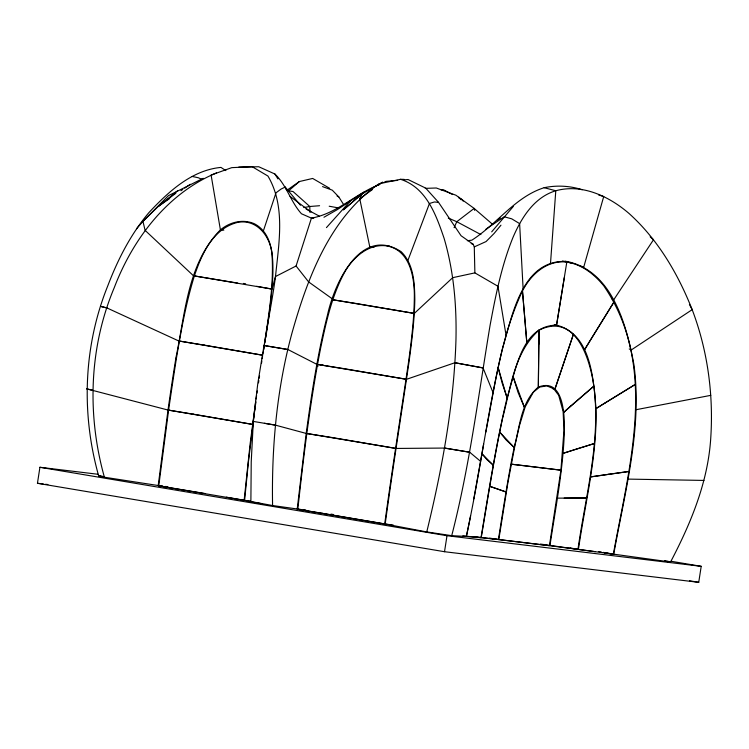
<?xml version="1.0" encoding="UTF-8"?>
<svg xmlns="http://www.w3.org/2000/svg" width="749" height="749" viewBox="0 0 749 749"><rect width="100%" height="100%" fill="white"/><g stroke="black" fill="none" stroke-linecap="round" stroke-linejoin="round"><path stroke-width="1.12" d="M300.611 509.46L272.58 505.528C271.522 447.256 276.756 388.675 292.176 332.341C307.802 277.139 330.066 217.79 378.975 183.814L400.565 179.311L404.235 179.386M540.413 544.064L577.966 549.373C584.969 499.911 598.395 450.598 595.23 400.238C593.929 371.485 580.306 309.843 538.962 330.178L538.344 387.083C520.911 401.586 519.797 426.958 514.17 447.462C507.906 477.974 503.3 508.786 498.403 539.533L474.117 536.602M603.254 552.388L613.74 554.176C624.825 491.719 642.492 428.391 633.897 364.501C626.557 325.103 612.392 270.96 566.918 261.457C521.819 259.107 512.307 315.806 502.448 348.669C487.571 410.695 480.025 474.154 466.29 536.424L451.713 535.675L426.761 531.93L385.192 524.028C392.457 470.222 400.977 416.613 408.879 362.9C411.725 341.844 414.431 320.703 414.824 299.431C414.6 282.85 413.72 264.041 401.146 251.673C360.597 225.43 334.335 283.422 327.5 315.001C317.548 353.903 311.631 393.684 306.182 433.428L275.36 425.123L264.406 423.279M498.403 539.533L481.223 537.716C487.955 497.682 494.125 457.527 502.682 417.83C510.715 387.598 514.357 352.124 538.962 330.178L538.344 387.083C564.212 377.028 564.802 417.109 564.325 432.632C562.92 470.69 555.571 508.168 549.925 545.731L577.966 549.373M538.7 344.409L538.962 330.178M426.761 531.93C441.994 469.22 453.875 405.349 455.935 340.701C456.787 306.229 453.847 271.466 444.082 238.276C436.115 214.935 426.424 187.587 400.565 179.311M265.773 337.659C268.91 316.256 272.187 294.825 272.908 273.179C273.151 255.503 272.14 233.089 254.426 223.773A39.603 33.228 -64.9 0 0 220.412 229.859C187.287 263.517 185.162 314.383 175.828 358.2M162.477 486.185L104.401 477.225C86.95 414.862 89.047 347.508 114.307 287.541C132.919 238.856 167.458 193.289 216.489 172.916M550.524 263.105L555.786 190.761C582.235 183.439 609.293 196.463 629.048 213.484C657.922 239.474 677.995 273.816 692.179 309.655C707.665 350.438 713.61 394.583 710.745 438.053C708.02 482.084 690.803 523.401 670.542 562.022L613.74 554.176M263.592 349.849C267.019 325.347 272.233 301.089 275.501 276.54C278.787 243.331 285.846 206.368 267.936 176.043L252.188 166.699L231.759 167.645L211.106 175.06L220.403 229.849L223.82 230.158M297.194 509.226L306.182 433.428M158.179 485.773L168.01 410.049A2111.244 1796.879 -78.9 0 1 175.875 358.209M254.257 414.057L248.359 462.433L244.614 500.379L272.58 505.528M254.566 411.753L255.025 408.289M255.512 404.825L255.84 402.522M255.746 401.314L250.185 443.333L244.146 500.295L250.363 501.165M256.083 399.002L256.589 395.547M256.926 393.244L257.263 390.941M252.862 424.449L257.815 383.376L264.022 345.504L287.906 349.521L316.855 364.342L318.016 366.195M467.32 240.71L471.804 240.195C496.99 224.157 515.078 196.893 544.158 187.699L555.786 190.761C534.271 197.184 521.557 217.575 513.14 237.059C501.587 265.371 495.623 295.518 490.052 325.469C478.358 395.725 469.529 466.571 451.713 535.675M258.499 382.87L258.854 380.567M259.201 378.264L259.557 375.961M261.504 363.284L261.85 360.981M262.206 358.677L262.562 356.374M671.226 561.291L701.214 566.328L698.733 582.329L444.513 551.713L37.45 483.274L39.922 467.282L97.969 474.267M262.908 354.118L263.245 351.918M263.592 349.717C267.983 319.486 273.6 289.105 272.205 258.424C272.486 239.53 258.545 218.296 237.461 222.434C212.959 228.66 201.724 254.07 194.375 275.932C186.042 302.821 181.099 330.59 176.418 358.294A2360.53 1243.621 -80.5 0 0 168.6 410.143L158.76 485.876L244.146 500.295L226.348 497.158M265.099 342.068L265.436 339.868M444.513 551.713L446.994 535.722L701.214 566.328M462.845 535.853L480.998 537.698C488.835 490.941 496.016 443.998 507.073 397.859C515.649 371.944 521.032 325.515 556.554 325.16L566.815 262.094L562.443 261.073M570.167 547.95L578.415 549.429C585.212 502.635 597.178 456.16 596.017 408.57C593.358 379.387 591.336 334.017 556.554 325.16L564.315 277.561M549.438 545.675L498.797 539.57L549.438 545.675L560.917 470.166L563.95 430.694L563.136 411.482L558.67 395.275L553.661 388.731L546.873 385.894L539.692 387.055L533.316 392.223L525.171 406.913L519.544 425.348L515.106 444.644L507.841 483.002L498.797 539.57L489.565 538.11M473.78 498.946L483.62 444.082M485.801 432.154C495.126 384.509 501.465 335.234 522.474 290.958C530.882 274.415 547.07 259.763 566.815 262.094C581.917 264.406 594.182 274.162 603.647 285.678C658.848 365.83 629.188 466.505 613.365 554.12L578.415 549.429L595.315 551.676M470.597 515.864L466.458 536.434L480.998 537.698M272.018 289.086L275.501 276.54L296.08 265.998L311.425 218.128C336.769 213.699 355.354 193.841 378.891 184.797M554.953 389.087L573.397 334.326L554.953 389.087L552.753 388.759M263.508 230.514L275.988 192.839L281.044 189.076L285.191 187.072L300.489 205.245M407.98 260.221L429.449 203.503L434.364 201.977L438.539 202.361L461.066 235.729L473.237 244.314L474.286 246.898L474.875 272.879L497.954 286.268L505.996 334.878M454.091 227.696L456.796 221.713L474.145 208.409L492.692 224.428M374.154 247.02L369.828 247.133L359.745 198.728L361.945 194.028L364.482 191.688M225.852 170.603L220.955 167.411C191.566 170.192 168.188 191.959 148.92 212.604C130.682 234.222 117.743 259.66 107.725 285.978C83.42 346.253 81.135 413.411 98.634 475.793L104.401 477.225L98.634 475.793L103.193 476.43M500.959 225.187L494.068 233.501L486.064 241.562L474.286 246.898M491.69 231.862L513.29 206.462M136.571 228.707L142.956 221.339L168.394 195.686L203.222 178.309M326.442 227.612L350.279 201.041L363.377 192.484L343.398 209.87L361.945 194.028L382.589 182.176L378.02 185.49M414.309 313.419L452.686 277.682L474.875 272.879M329.691 188.336L312.679 178.449L299.385 181.539L288.608 190.808L293.065 191.557L309.796 206.499L319.58 205.722M177.981 190.499L158.404 206.303L142.956 221.339L145.081 230.346L193.654 275.941M175.837 193.27L158.404 206.303L169.658 198.532M359.745 198.728L372.543 189.46M287.073 190.162L299.385 181.539M180.912 190.752L182.793 189.45M184.666 188.158L190.293 184.273M485.923 229.185L504.189 216.789L511.689 218.811L519.619 223.614L523.139 289.142M350.279 201.041L337.312 209.617L323.961 217.257M497.383 219.878L500.295 218.062M384.04 182.344L386.1 181.361L397.653 180.397M406.501 379.312L454.896 362.741L483.039 367.928L492.982 392.457M636.163 409.694L710.782 395.35M303.738 207.557L309.796 206.499L309.908 212.332M544.158 187.699C556.75 185.069 569.961 185.789 582.188 189.74M404.582 179.816L408.046 179.526L425.704 188.13L438.539 202.361M387.317 246.355L389.555 246.159M441.086 189.862L443.371 189.712L452.574 194.543M425.282 188.364L436.311 187.999L455.926 195.227L474.145 208.409L474.679 210.366M238.781 167.102L258.733 166.746L274.902 174.011C286.698 185.34 290.649 201.79 301.463 213.765L311.425 218.128L313.719 218.259M396.024 448.445L444.503 448.061L469.679 452.218L480.633 461.375M557.396 498.151L586.533 497.973L564.203 498.113M627.877 479.098L703.966 480.427M301.22 509.563L297.812 509.32C303.682 455.355 310.189 401.38 320.638 348.079C326.246 321.639 332.032 294.666 345.411 270.876C353.996 256.533 369.304 243.228 387.13 245.953C410.218 250.391 414.693 277.898 414.328 297.634C414.085 319.486 411.407 341.198 408.439 362.825C400.528 416.528 392.027 470.147 384.714 523.944L393.3 525.096M303.485 509.713L305.761 509.872M320.75 364.707L322.913 364.875M165.698 486.485L167.851 486.691M163.067 486.279L158.76 485.876L205.198 493.563M165.22 486.485L167.364 486.681M37.45 483.274L43.255 483.976M45.577 484.257L47.899 484.537M604.359 552.902L613.365 554.12M287.906 349.521L264.022 345.504M469.679 452.218L444.503 448.061M237.648 283.066L194.375 275.932L271.615 289.011L256.673 286.305M243.369 283.422L245.653 283.805M275.36 425.123L253.321 421.425L251.224 461.908L250.878 501.877L261.766 503.702M330.974 514.114L333.258 514.497M39.922 467.282L446.994 535.722M689.511 580.775L698.733 582.329M483.039 367.928L454.896 362.741M598.76 551.61L601.316 552.041M329.204 206.228L338.642 207.95M192.212 176.455L198.298 177.747L201.827 179.32M554.288 324.682L556.554 325.16M107.004 307.97L100.722 306.416L107.004 307.97L178.758 340.973M667.724 561.329L670.542 562.022L664.775 560.589M92.492 390.276L86.669 388.834L168.01 410.049M598.591 194.937L603.722 196.528L583.743 267.103L580.456 266.073M565.158 261.232L571.712 263.302M471.177 243.603L473.237 244.314M322.538 186.604L332.256 190.152L338.81 196.931L343.604 204.543M480.895 234.587L456.796 221.713L448.286 218.071M629.235 348.959L631.276 349.961L692.179 309.655L689.426 304.497M306.107 209.065L319.111 216.012M458.706 197.764L461.768 199.374L463.2 201.125M337.041 195.976L338.81 196.931M332.322 298.842L308.625 281.924L296.08 265.998M290.097 196.435L310.994 212.023M611.774 298.673L613.581 300.031L653.512 239.736L650.169 236.768M458.8 197.184L461.056 199.749M274.902 174.011L277.945 178.917M285.191 187.072L286.137 189.141M591.532 338.192L584.473 349.877L613.993 301.978L591.532 338.192M570.532 406.22L563.641 412.39L593.798 386.212L570.532 406.22M605.314 402.765L596.017 408.57L635.47 384.321L605.314 402.765M577.872 448.604L563.051 453.351L594.472 443.492L577.872 448.604M608.843 474.267L590.577 476.907L628.72 471.505L608.843 474.267M522.353 465.475L511.23 464.183L560.917 470.166L522.353 465.475M343.754 368.592L317.51 364.445L406.061 379.228L343.754 368.592M356.159 303.495L332.762 299.759L413.822 313.335L356.159 303.495M332.987 437.669L306.818 433.521L395.584 448.361L332.987 437.669M322.145 513.262L297.812 509.32L384.714 523.944L322.145 513.262M204.149 345.102L179.376 341.067L262.74 355.223L204.149 345.102M193.373 414.178L168.6 410.143L252.544 424.393L193.373 414.178M506.006 491.971L489.799 486.316L506.006 491.971M493.291 465.195L486.878 459.586L482.019 453.847L493.291 465.195M514.17 447.462L506.146 439.963L499.695 432.079L514.17 447.462M524.525 407.681L518.102 392.523L513.056 376.485L524.525 407.681M507.073 397.859L502.139 383.039L498.188 367.787L507.073 397.859M526.847 342.939L522.474 290.958L526.847 342.939"/></g></svg>
